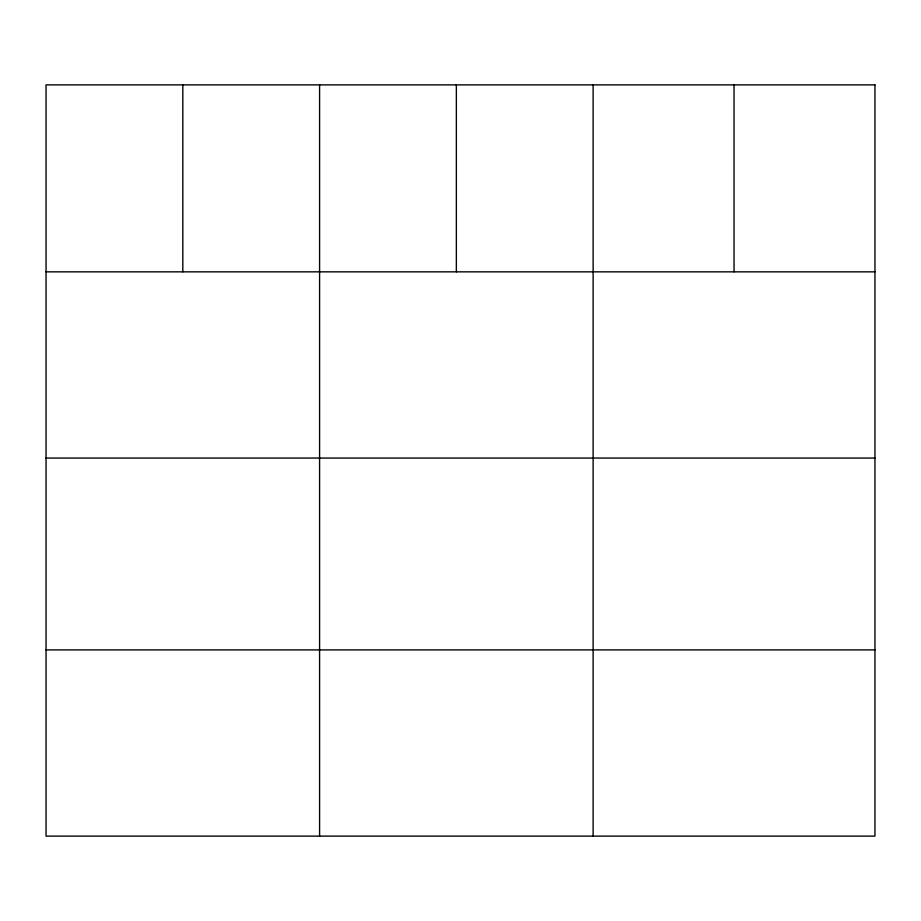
<?xml version="1.0" encoding="UTF-8"?>
<svg xmlns="http://www.w3.org/2000/svg" width="921" height="921" viewBox="0 0 921 921"><rect width="100%" height="100%" fill="white"/><g stroke="black" fill="none" stroke-linecap="round" stroke-linejoin="round"><path stroke-width="1.38" d="M46.05 271.845L874.95 271.845M46.05 458.059L874.95 458.059M46.05 649.904L874.95 649.904M734.037 84.882L734.037 271.845M593.124 84.882L593.124 836.118M456.356 84.882L456.356 271.845M319.587 84.882L319.587 836.118M182.819 84.882L182.819 271.845M874.95 84.882L46.05 84.882L46.05 836.118L874.95 836.118L874.95 84.882"/></g></svg>
